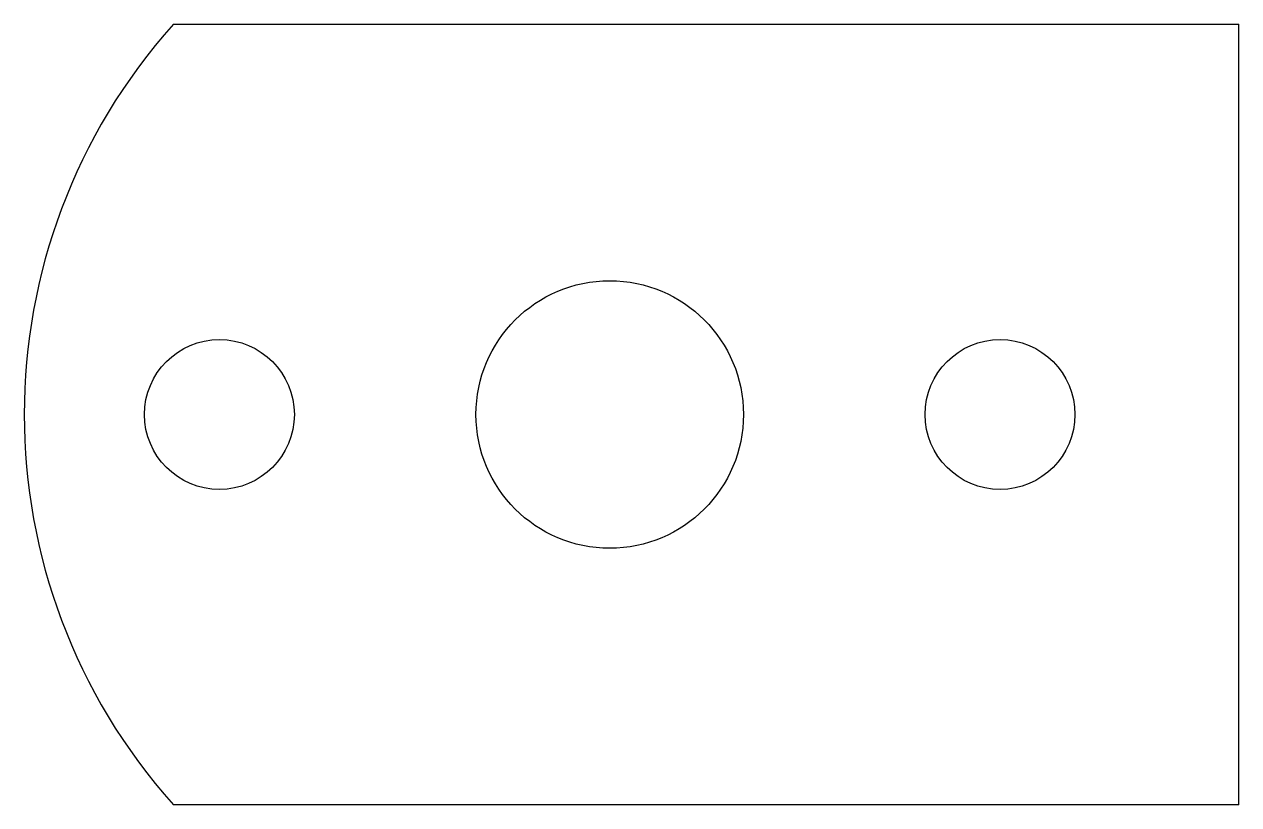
# Model space of a CAD drawing. Header units: inches. Extents: x 0.58 to 1.75, y 0.03 to 0.78.
import ezdxf

# ---------------------------------------------------------------- set-up
doc = ezdxf.new("R2010")
doc.units = ezdxf.units.IN
doc.header["$MEASUREMENT"] = 0

msp = doc.modelspace()

# ---------------------------------------------------------------- linework, layer by layer
at = {"color": 7, "linetype": 'Continuous', "lineweight": 25}
for p, q in [((0.7265, 0.781), (1.75, 0.781)), ((1.75, 0.031), (1.75, 0.781)), ((1.75, 0.031), (0.7265, 0.031))]:
    msp.add_line(p, q, dxfattribs=at)
for centre, radius in [((1.1457, 0.406), 0.1285), ((0.7707, 0.406), 0.072), ((1.5207, 0.406), 0.072)]:
    msp.add_circle(centre, radius, dxfattribs=at)
msp.add_arc((1.1457, 0.406), 0.5625, 138.1897, 221.8103, dxfattribs=at)

doc.saveas('drawing.dxf')
